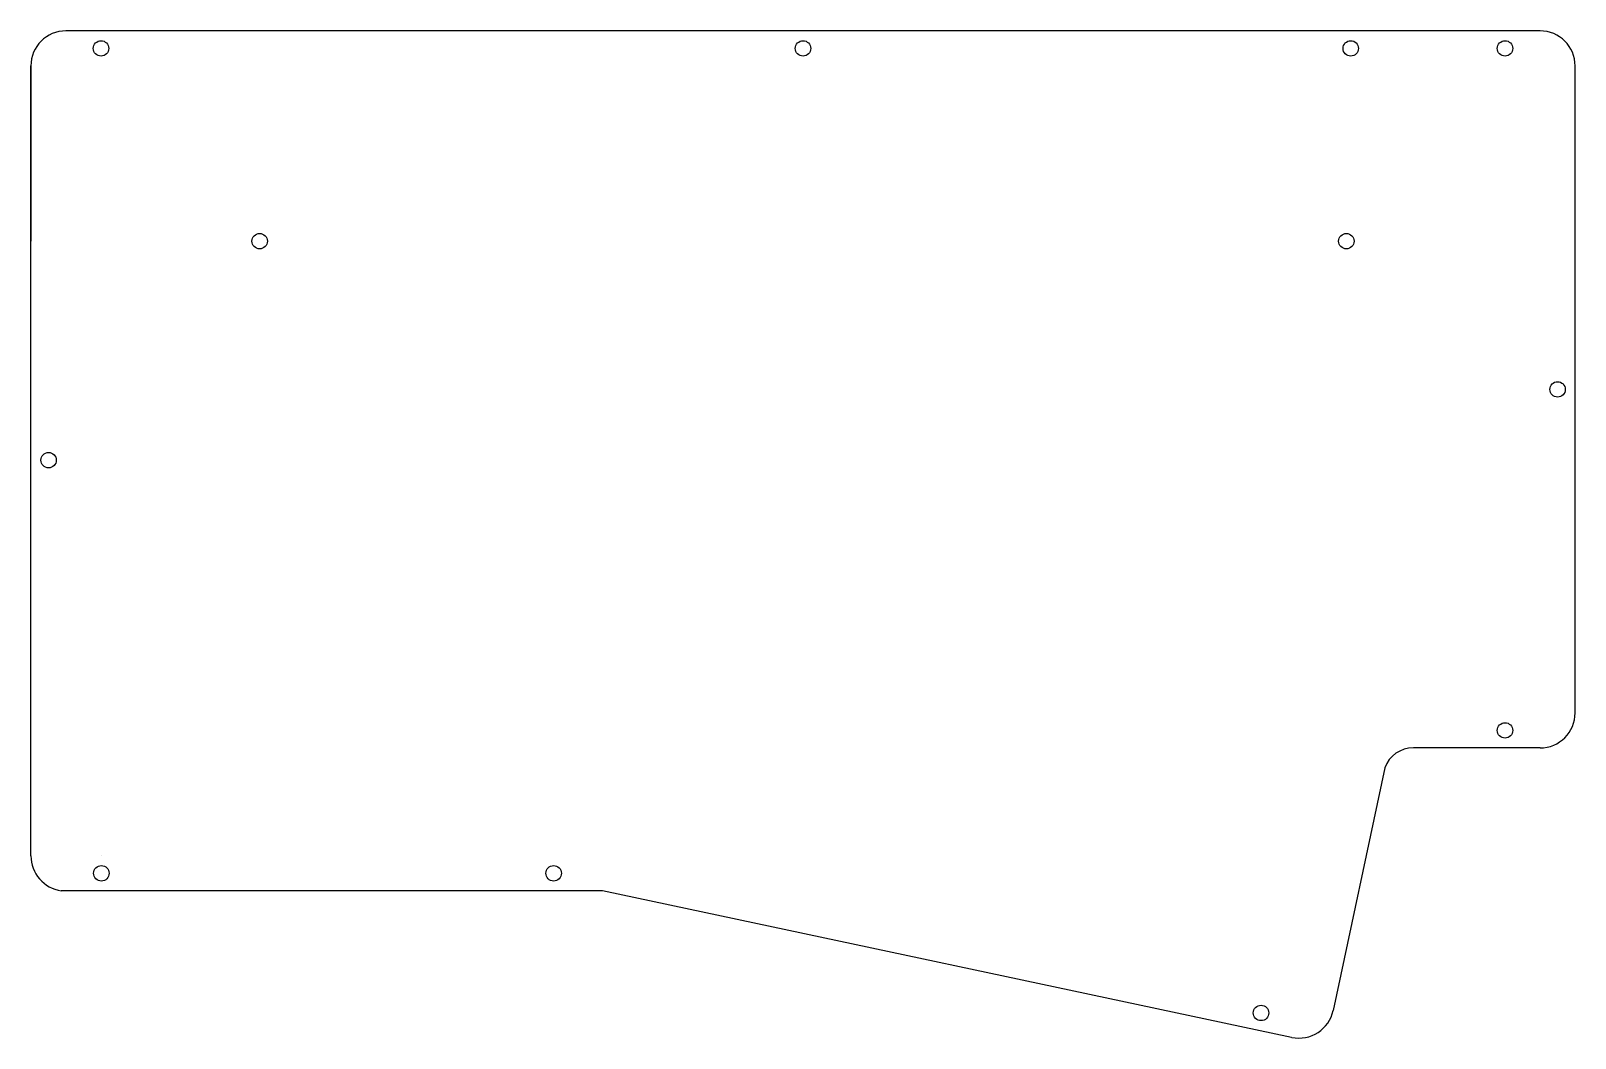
# Model space of a CAD drawing. Header units: inches. Extents: x 61 to 281, y 27 to 171.
import ezdxf

# ---------------------------------------------------------------- set-up
doc = ezdxf.new("R2010")
doc.units = ezdxf.units.IN
doc.header["$MEASUREMENT"] = 0

msp = doc.modelspace()

# ---------------------------------------------------------------- linework, layer by layer
for p, q in [((276.27, 171), (66.01, 171)), ((61.01, 53.34), (61.01, 166)), ((61.01, 166), (61.01, 141)), ((281.27, 73.72), (281.27, 166)), ((276.27, 68.72), (258.2, 68.72)), ((254.12, 65.89), (246.77, 31.29)), ((142.53, 48.34), (65.34, 48.34)), ((240.84, 27.44), (142.53, 48.34))]:
    msp.add_line(p, q)
for centre in [(71.01, 168.5), (171.14, 168.5), (249.27, 168.5), (271.27, 168.5), (93.64, 141), (248.64, 141), (278.77, 119.86), (63.53, 109.77), (271.27, 71.22), (71.06, 50.84), (135.57, 50.84), (236.47, 30.92)]:
    msp.add_circle(centre, 1.1)
for centre, radius, start, end in [((66.01, 166), 5, 90, 180), ((276.27, 166), 5, 0, 90), ((276.27, 73.72), 5, 270, 0), ((258.2, 64.37), 4.36, 90, 159.5009), ((66.06, 53.34), 5.05, 180, 261.8629), ((66.06, 53.34), 5.05, 0, 0.0029), ((241.88, 32.33), 5, 258, 348)]:
    msp.add_arc(centre, radius, start, end)

doc.saveas('drawing.dxf')
